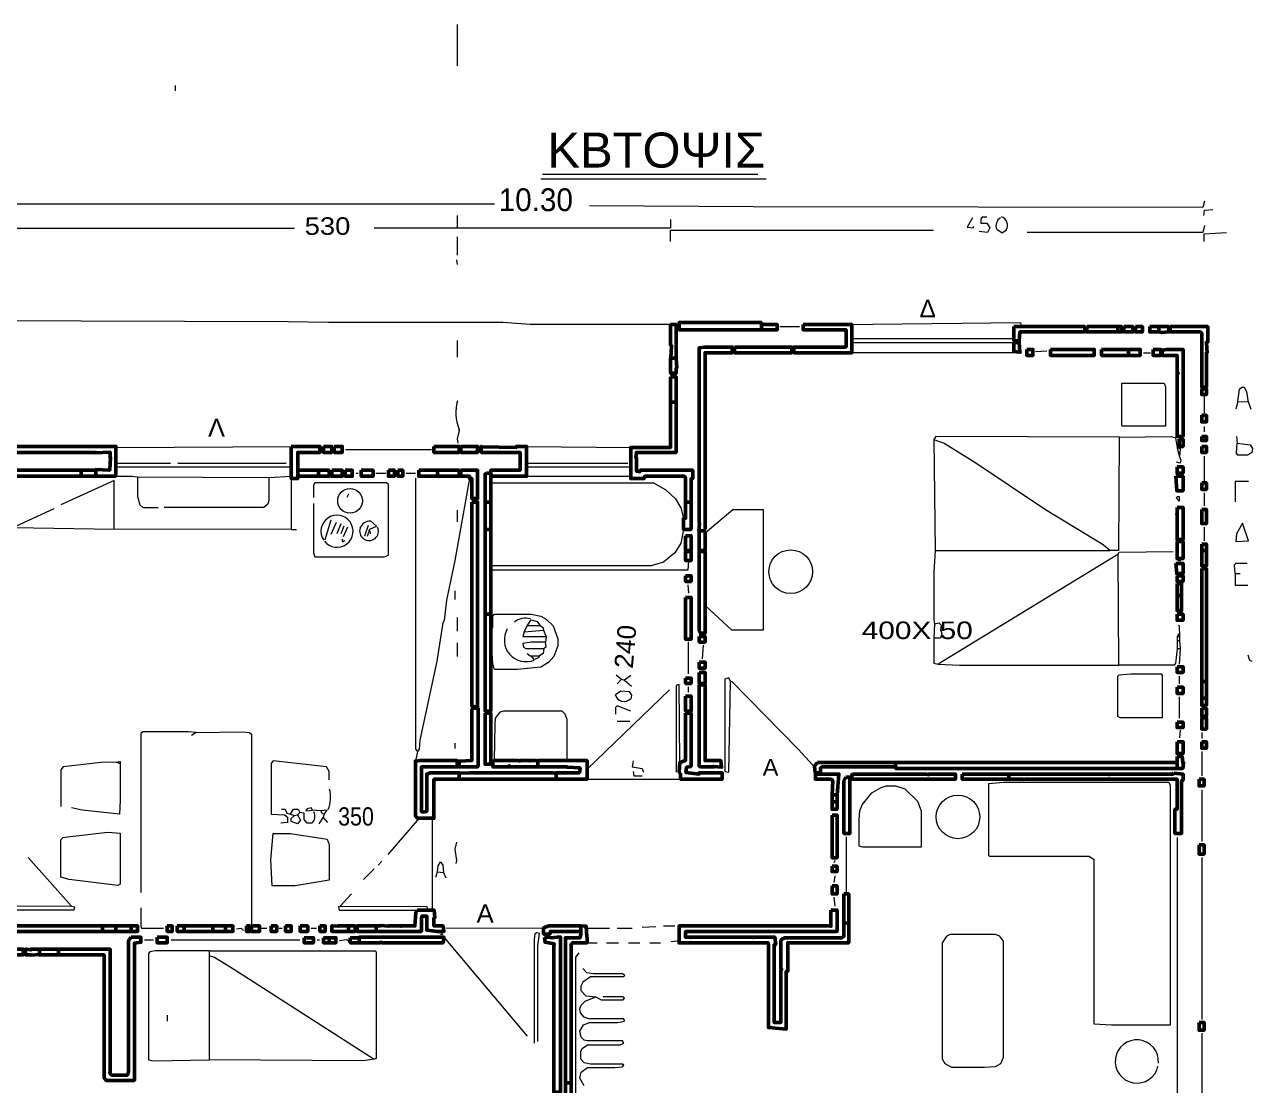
# Model space of a CAD drawing. Header units: metres. Extents: x 0.1 to 33.2, y 0 to 25.4.
# Drawn here: x 5.45 to 15.69, y 5.63 to 14.47 of the extents above; entities that cross this region are included whole.
import ezdxf

# ---------------------------------------------------------------- set-up
doc = ezdxf.new("R2010")
doc.units = ezdxf.units.M
for name, color, linetype, lineweight in [('P2D_GRAMMES', 7, 'Continuous', 18), ('P2D_MIKRA', 8, 'Continuous', 13), ('P2D_TOIXOI', 7, 'Continuous', 50), ('P2D_TOXA', 7, 'Continuous', 18)]:
    doc.layers.add(name, color=color, linetype=linetype, lineweight=lineweight)
doc.layers.add('P2D_KEIMENA', color=7, linetype='Continuous')
doc.styles.add('ARIAL', font='arial.ttf')

msp = doc.modelspace()

# ---------------------------------------------------------------- linework, layer by layer
at = {"layer": 'P2D_GRAMMES'}
for p, q in [((9.058253, 14.474825), (9.058253, 14.131925)), ((9.769475, 13.22705), (11.566525, 13.22705)), ((9.756775, 13.187683), (11.636375, 13.187683)), ((5.032375, 12.77724), (7.699375, 12.77724)), ((11.750675, 11.956153), (11.915775, 11.956153)), ((9.058253, 11.839575), (9.058253, 11.699875)), ((12.352168, 11.85545), (13.7033, 11.85545)), ((12.352168, 11.8237), (13.7033, 11.8237)), ((13.769975, 11.73723), (12.352168, 11.73723)), ((13.979525, 11.750675), (13.884275, 11.744325)), ((15.2904, 11.388436), (15.2904, 11.236325)), ((15.573375, 11.331575), (15.554325, 11.268075)), ((15.573375, 11.331575), (15.659117, 11.329148)), ((13.036586, 11.014075), (13.046075, 10.087278)), ((15.560675, 11.039475), (15.567025, 10.982325)), ((6.210019, 10.947156), (7.672983, 10.955653)), ((8.124825, 10.931525), (8.842375, 10.931525)), ((9.636977, 10.955653), (10.506075, 10.9474)), ((15.065375, 10.944225), (15.084425, 10.868025)), ((15.2904, 10.874375), (15.2904, 10.651819)), ((6.210019, 10.816555), (6.664325, 10.816555)), ((6.210019, 10.785544), (7.672983, 10.785544)), ((6.727825, 10.816555), (7.629525, 10.816555)), ((9.636977, 10.816555), (10.480675, 10.816555)), ((9.636977, 10.785544), (10.506075, 10.785544)), ((6.391432, 10.702925), (7.486174, 10.696575)), ((7.486174, 10.696575), (7.672983, 10.70715)), ((8.378825, 10.733567), (8.461375, 10.733567)), ((8.632825, 10.733567), (8.709025, 10.733567)), ((9.636977, 10.70715), (10.506075, 10.70715)), ((15.2904, 10.569575), (15.2904, 10.461625)), ((5.692775, 10.436225), (5.337175, 10.271125)), ((5.354787, 10.279302), (6.194425, 10.264775)), ((7.672983, 10.262528), (7.718425, 10.262528)), ((8.004175, 10.340975), (7.953375, 10.175875)), ((15.2904, 10.283825), (15.2904, 10.169525)), ((13.046075, 10.087278), (14.506575, 10.087278)), ((14.570075, 10.055225), (13.071475, 9.140825)), ((14.570075, 10.055225), (14.576425, 9.132105)), ((15.547975, 9.894782), (15.592425, 9.894782)), ((10.982325, 9.801225), (10.988675, 9.731375)), ((9.058253, 9.528175), (9.058253, 9.413875)), ((13.039725, 9.477375), (13.036586, 9.356725)), ((15.082498, 9.458325), (15.083192, 9.426962)), ((9.801225, 9.371284), (9.794875, 9.32412)), ((10.985953, 9.324975), (10.985953, 9.058275)), ((15.083895, 9.395235), (15.065375, 9.371284)), ((15.065375, 9.371284), (15.065375, 9.337675)), ((15.065375, 9.337675), (15.065693, 9.267825)), ((9.058253, 9.318625), (9.058253, 9.204325)), ((11.109325, 9.299575), (11.102975, 9.185275)), ((15.090775, 9.267825), (15.082498, 9.140825)), ((10.506075, 9.045575), (10.455275, 9.007475)), ((10.829925, 8.924925), (10.14157, 8.264525)), ((10.429875, 9.013825), (10.391775, 8.975725)), ((10.455275, 9.007475), (10.512425, 8.956675)), ((15.082498, 8.867775), (15.082498, 8.689975)), ((10.391775, 8.664575), (10.499725, 8.664575)), ((6.880225, 8.569325), (6.842125, 8.543925)), ((8.728075, 8.410575), (8.70888, 8.3312)), ((15.270721, 8.410575), (15.270721, 8.207375)), ((10.14157, 8.179774), (10.922, 8.179774)), ((15.270721, 8.093075), (15.270721, 7.661275)), ((7.667625, 7.889875), (7.699375, 7.877175)), ((7.743825, 7.902575), (7.724775, 7.883525)), ((7.923477, 7.915275), (7.851775, 7.921625)), ((7.947025, 7.889875), (7.940675, 7.864475)), ((7.699375, 7.877175), (7.725732, 7.88185)), ((8.740775, 7.85495), (8.480425, 7.553325)), ((8.848725, 7.85495), (8.848725, 7.088505)), ((12.303645, 7.699375), (12.303645, 7.223125)), ((15.065693, 7.693025), (15.065693, 5.045075)), ((5.476875, 7.527925), (5.838825, 7.121525)), ((15.270721, 7.527925), (15.270721, 6.175375)), ((8.893175, 7.407275), (8.943975, 7.400925)), ((8.943975, 7.400925), (8.963025, 7.356475)), ((8.175625, 7.223125), (8.080375, 7.121525)), ((12.201525, 7.197725), (12.207875, 7.121525)), ((5.838825, 7.121525), (5.102225, 7.11835)), ((8.969375, 6.938919), (9.779529, 6.94055)), ((10.135678, 6.937882), (10.328275, 6.938919)), ((10.391775, 6.938919), (10.518775, 6.938919)), ((10.715625, 6.950075), (10.601325, 6.943725)), ((10.779125, 6.957312), (10.874375, 6.957312)), ((6.448425, 6.840643), (6.524625, 6.840643)), ((6.670675, 6.840643), (7.743825, 6.840643)), ((8.94715, 6.862689), (9.642475, 6.035675)), ((10.302875, 6.815805), (10.404475, 6.815805)), ((10.664825, 6.815805), (10.753725, 6.815805)), ((6.988175, 6.747815), (6.989227, 6.708775)), ((6.989227, 6.708775), (6.989227, 5.838825)), ((15.270721, 6.061075), (15.270721, 4.835525))]:
    msp.add_line(p, q, dxfattribs=at)
for points in [[(5.019675, 13.109575), (5.026025, 12.9794), (9.369425, 12.9794)], [(15.293975, 13.001625), (15.281275, 12.94765), (11.528425, 12.955588), (10.163175, 12.963525)], [(15.287625, 12.880975), (15.293975, 12.925425), (15.363825, 12.931775)], [(10.838651, 12.849225), (10.838651, 12.77724), (8.366125, 12.77724)], [(13.477875, 12.868275), (13.439775, 12.868275), (13.427075, 12.855575), (13.427075, 12.817475), (13.477875, 12.817475), (13.503275, 12.779375), (13.484225, 12.741275), (13.414375, 12.747625)], [(10.838651, 12.665075), (10.838651, 12.760325), (13.033375, 12.760325)], [(13.642975, 12.760325), (13.604875, 12.734925), (13.560425, 12.766675)], [(15.293975, 12.798425), (15.281275, 12.73996), (13.814425, 12.73996)], [(15.2904, 12.665075), (15.2904, 12.728575), (15.478125, 12.73996)], [(10.838651, 11.973006), (9.667875, 11.973006), (9.439275, 11.988632), (7.985125, 11.988632), (7.648575, 11.996653), (5.051425, 12.004675), (5.03493, 11.998325), (5.03493, 10.955653)], [(12.277725, 11.973006), (13.757275, 11.988632), (13.763625, 11.956153)], [(15.573375, 11.331575), (15.586075, 11.433175), (15.605125, 11.450931), (15.624175, 11.450931), (15.643225, 11.414125), (15.655925, 11.337925), (15.681325, 11.268075)], [(9.074656, 11.090275), (9.058275, 11.020425), (9.064625, 10.982325)], [(9.074656, 11.090275), (9.074656, 11.102975), (9.074656, 11.090275)], [(14.581341, 11.033125), (13.052425, 11.039845), (13.036586, 11.014075)], [(13.036586, 11.014075), (13.122275, 10.982325), (13.376275, 10.823575), (13.966825, 10.429875), (14.449425, 10.137775), (14.506575, 10.087278)], [(14.581341, 11.033125), (14.576425, 10.087278), (14.506575, 10.087278)], [(14.581341, 11.033125), (15.014575, 11.039845), (15.052675, 11.026775), (15.065375, 10.944225)], [(15.065375, 10.944225), (15.090775, 10.937875), (15.084425, 10.868025), (15.097125, 10.842625), (15.090775, 10.816555), (15.059025, 10.823575)], [(6.194425, 10.264775), (6.194425, 10.671175), (5.749925, 10.467975)], [(7.672983, 10.6883), (7.672983, 10.262528), (6.194425, 10.264775)], [(6.20395, 10.70715), (6.346825, 10.70715), (6.391432, 10.702925)], [(6.391432, 10.702925), (6.391432, 10.537825), (6.410325, 10.467975), (6.435725, 10.447561), (6.562725, 10.447561)], [(7.486174, 10.696575), (7.486174, 10.506075), (7.477125, 10.474325), (7.445375, 10.447561), (6.613525, 10.447561)], [(8.70888, 10.690225), (8.70888, 8.429625), (8.728075, 8.410575)], [(9.162034, 10.6883), (9.039225, 10.004425), (8.969375, 9.674225), (8.950325, 9.502775), (8.937625, 9.483725), (8.886825, 9.166225), (8.747125, 8.505825), (8.740775, 8.429625), (8.728075, 8.410575)], [(15.662275, 10.664825), (15.550017, 10.664825), (15.550017, 10.493375)], [(7.858193, 10.480675), (7.858193, 10.067925), (7.870825, 10.033943), (8.448675, 10.033943), (8.483847, 10.048875), (8.483847, 10.639425), (8.467725, 10.651819), (7.870825, 10.651819), (7.858193, 10.633075), (7.858193, 10.531475)], [(9.337371, 10.651819), (10.696575, 10.651819), (10.798175, 10.594975), (10.880725, 10.518775), (10.925175, 10.442575), (10.9474, 10.35685)], [(11.126714, 10.2362), (11.356975, 10.430358), (11.611898, 10.430358), (11.611898, 9.4234), (11.350625, 9.4234), (11.126714, 9.629775)], [(8.308975, 10.207625), (8.328025, 10.264775), (8.385175, 10.290175), (8.334375, 10.334625)], [(10.9474, 10.262528), (10.925175, 10.150475), (10.874375, 10.067925), (10.779125, 9.991725), (10.677525, 9.958848), (9.337371, 9.958848)], [(13.046075, 10.087278), (13.036586, 9.909175), (13.036586, 9.509125), (13.039725, 9.477375)], [(14.570075, 10.055225), (14.582775, 10.074275), (15.033625, 10.080096)], [(10.988675, 10.00383), (10.982325, 9.92505), (9.337371, 9.92505)], [(15.649575, 9.980216), (15.554325, 9.980216), (15.541625, 9.966325), (15.547975, 9.894782)], [(15.550017, 9.894782), (15.550017, 9.799782), (15.655925, 9.799782)], [(9.337371, 9.439275), (9.356383, 9.445625), (9.356383, 9.540875), (9.369425, 9.556625), (9.674225, 9.556625), (9.756775, 9.540875), (9.801225, 9.515475), (9.858375, 9.458325), (9.897745, 9.350375), (9.897745, 9.293225), (9.864725, 9.204325), (9.820275, 9.153525), (9.756775, 9.115425), (9.559925, 9.095798), (9.369425, 9.095798), (9.356383, 9.140825), (9.337371, 9.413875)], [(9.617075, 9.407525), (9.642475, 9.458325), (9.674225, 9.509125), (9.725025, 9.496425), (9.750425, 9.458325)], [(9.782175, 9.420225), (9.779529, 9.439275), (9.750425, 9.458325), (9.642475, 9.458325)], [(13.039725, 9.477375), (13.077825, 9.483725), (13.096875, 9.464675), (13.090525, 9.426575), (13.103225, 9.394825), (13.090525, 9.356725), (13.036586, 9.356725)], [(15.078075, 9.466136), (15.082498, 9.458325), (15.084425, 9.371284)], [(13.036586, 9.356725), (13.036586, 9.147175), (13.071475, 9.140825)], [(15.065375, 9.371284), (15.084425, 9.371284), (15.084425, 9.337675)], [(15.065375, 9.337675), (15.084425, 9.337675), (15.090775, 9.267825), (15.065693, 9.267825)], [(9.642475, 9.229725), (9.667875, 9.210675), (9.744075, 9.210675)], [(9.782175, 9.271), (9.775825, 9.229725), (9.744075, 9.210675)], [(15.065693, 9.267825), (15.052675, 9.147175), (15.039975, 9.132105), (14.576425, 9.132105)], [(9.744075, 9.210675), (9.737725, 9.191625), (9.699625, 9.178925), (9.674225, 9.210675)], [(13.071475, 9.140825), (13.249275, 9.132105), (14.576425, 9.132105)], [(10.385425, 9.051925), (10.429875, 9.013825), (10.455275, 9.007475)], [(10.379075, 8.886825), (10.423525, 8.918575), (10.493375, 8.912225), (10.512425, 8.880475), (10.506075, 8.848725)], [(10.91565, 8.3185), (10.909256, 8.969375), (10.883985, 8.963025), (10.883985, 8.239125), (10.883985, 8.239125)], [(11.337925, 8.994775), (11.350625, 8.994775), (11.903075, 8.429625), (11.998325, 8.328025), (12.041179, 8.278419)], [(9.97585, 8.335813), (9.97585, 8.677275), (9.959975, 8.721725), (9.934575, 8.748835), (9.445625, 8.748835), (9.413875, 8.740775), (9.375775, 8.689975), (9.3726, 8.639175), (9.36625, 8.335813)], [(10.506075, 8.747125), (10.391775, 8.791575), (10.379246, 8.778875), (10.379246, 8.721725), (10.379246, 8.721725)], [(6.880225, 8.569325), (6.816725, 8.575649), (6.435725, 8.575649), (6.419029, 8.562975), (6.419029, 7.235825)], [(6.880225, 8.569325), (7.267575, 8.575649), (7.324725, 8.569325), (7.340815, 8.556625), (7.340815, 6.957312)], [(6.213475, 8.321675), (6.086475, 8.319391), (5.768975, 8.283575), (5.749925, 8.258175), (5.749925, 7.953375), (5.749925, 7.953375)], [(6.244353, 8.308975), (6.244353, 8.004175), (6.238875, 7.889875), (5.927725, 7.921625), (5.838825, 7.940675), (5.838825, 7.940675)], [(7.989499, 8.175625), (7.989499, 8.245475), (7.966075, 8.283575), (7.521575, 8.334375), (7.505192, 8.315325), (7.505192, 7.889875), (7.616825, 7.883525), (7.643278, 7.864475), (7.643278, 7.820025), (7.585075, 7.813675)], [(7.591425, 7.929151), (7.623175, 7.929151), (7.635875, 7.896225), (7.667625, 7.889875), (7.693025, 7.929151), (7.731125, 7.929151), (7.743825, 7.902575)], [(7.845425, 7.813675), (7.807325, 7.813675), (7.780338, 7.845425), (7.780338, 7.896225), (7.743825, 7.902575)], [(7.947025, 7.889875), (7.972425, 7.921625), (7.923477, 7.915275)], [(7.923477, 7.915275), (7.923477, 7.902575), (7.947025, 7.889875)], [(7.724775, 7.883525), (7.750175, 7.839075), (7.724775, 7.807325), (7.672983, 7.826375), (7.672983, 7.851775), (7.699375, 7.877175)], [(7.978775, 7.820025), (7.940675, 7.864475), (7.902575, 7.807325)], [(9.051925, 7.654925), (9.039225, 7.597775), (9.051925, 7.502525), (9.045575, 7.477125)], [(8.880475, 7.362825), (8.893175, 7.407275), (8.899525, 7.458075), (8.918575, 7.489825), (8.937625, 7.464425), (8.943975, 7.400925)], [(5.838825, 7.121525), (5.864225, 7.115175), (5.857875, 7.088505), (5.301989, 7.088505)], [(6.419029, 7.108825), (6.419029, 6.956425), (6.423025, 6.938919), (6.607175, 6.938919)], [(8.080375, 7.121525), (8.067675, 7.115175), (8.074025, 7.088505), (8.7249, 7.088505)], [(8.080375, 7.121525), (8.804275, 7.11835), (8.810625, 7.088505)], [(9.731398, 5.991225), (9.731398, 6.791325), (9.744075, 6.892925), (9.718675, 6.899275), (9.705975, 6.886575), (9.700372, 6.842125), (9.700372, 5.978525)], [(6.988175, 6.747815), (6.537325, 6.747815), (6.492875, 6.740525), (6.48335, 6.727825), (6.48335, 5.838825), (6.524625, 5.831641), (6.989227, 5.838825)], [(6.988175, 6.747815), (8.372475, 6.747815), (8.381134, 6.740525), (8.381134, 5.851525), (8.366125, 5.845175)], [(6.989227, 6.708775), (7.032625, 6.696075), (7.216775, 6.581775), (8.366125, 5.845175)], [(10.074275, 6.733507), (10.046586, 6.696075), (10.046586, 5.102225)], [(10.106025, 6.600825), (10.137775, 6.569075), (10.194925, 6.559192), (10.436225, 6.559192), (10.455275, 6.550025), (10.448925, 6.531378), (10.169525, 6.531378), (10.106025, 6.486525), (10.090334, 6.454775), (10.090334, 6.416675), (10.131425, 6.372225), (10.213975, 6.365875), (10.258425, 6.340475), (10.442575, 6.340475), (10.455275, 6.353175), (10.442575, 6.365875), (10.277475, 6.365875)], [(10.118725, 5.622925), (10.080625, 5.686425), (10.093325, 5.737225), (10.144125, 5.777053), (10.372725, 5.777053), (10.436225, 5.781675), (10.448925, 5.794375), (10.436225, 5.8039), (10.169525, 5.8039), (10.118725, 5.813425), (10.090334, 5.845175), (10.090334, 5.908675), (10.099675, 5.934075), (10.144125, 5.965825), (10.417175, 5.965825), (10.448925, 5.978525), (10.436225, 5.997575), (10.144125, 5.997575), (10.118725, 6.003925), (10.093325, 6.029325), (10.080625, 6.080125), (10.112375, 6.130925), (10.163175, 6.151151), (10.398125, 6.151151), (10.455275, 6.162675), (10.448925, 6.181725), (10.156825, 6.181725), (10.118725, 6.194425), (10.086975, 6.232525), (10.080625, 6.264275), (10.093325, 6.296025), (10.125075, 6.327775), (10.213975, 6.365875)], [(8.366125, 5.845175), (8.277225, 5.831641), (6.989227, 5.838825)]]:
    msp.add_lwpolyline(points, dxfattribs=at)
for points in [[(14.603799, 11.483975), (14.957425, 11.483975), (14.968175, 11.452225), (14.968175, 11.1252), (14.608175, 11.1252), (14.603799, 11.134725)], [(15.567025, 10.982325), (15.674975, 10.969625), (15.694025, 10.937875), (15.687675, 10.906125), (15.655925, 10.8839), (15.573375, 10.8839), (15.560675, 10.899775)], [(15.082498, 10.499725), (15.059025, 10.525125), (15.065375, 10.537825), (15.082498, 10.537825)], [(15.611475, 10.315575), (15.560675, 10.226675), (15.554325, 10.163175), (15.662275, 10.169525)], [(9.801225, 9.371284), (9.782175, 9.420225), (9.617075, 9.407525), (9.604375, 9.371284)], [(9.794875, 9.32412), (9.674225, 9.32412), (9.604375, 9.312275), (9.610725, 9.280525), (9.629775, 9.271), (9.782175, 9.271), (9.801225, 9.286875)], [(11.337925, 8.994775), (11.325225, 9.026525), (11.2903, 9.013825), (11.2903, 8.245475), (11.3258, 8.239125)], [(14.678025, 9.058275), (14.932025, 9.058275), (14.94155, 9.045575), (14.94155, 8.693049), (14.589125, 8.693049), (14.571134, 8.702675), (14.571134, 9.039225), (14.582775, 9.051925)], [(6.244353, 8.308975), (6.213475, 8.321675), (6.244353, 8.328025)], [(12.639675, 8.123872), (12.715875, 8.123872), (12.792075, 8.099425), (12.900025, 7.997825), (12.930904, 7.915275), (12.930904, 7.61365), (12.442825, 7.61365), (12.410987, 7.623175), (12.410987, 7.845425), (12.417425, 7.915275), (12.436475, 7.966075), (12.519025, 8.067675), (12.595225, 8.112125)], [(13.617575, 8.154292), (14.500225, 8.154292), (14.995525, 8.154292), (15.008137, 8.131175), (15.008137, 6.12775), (14.519275, 6.12775), (14.374206, 6.137275), (14.374206, 7.508875), (14.328775, 7.534275), (13.503275, 7.534275), (13.49419, 7.546975), (13.49419, 8.143875)], [(7.851775, 7.921625), (7.839075, 7.940675), (7.807325, 7.934325), (7.794625, 7.915275)], [(6.143625, 7.737475), (6.244353, 7.731125), (6.244353, 7.305675), (6.226175, 7.292975), (5.819775, 7.343775), (5.749925, 7.362825), (5.749925, 7.673975), (5.768975, 7.693025), (5.807075, 7.699375)], [(7.521575, 7.72795), (7.667625, 7.72795), (7.972425, 7.680325), (7.989499, 7.635875), (7.989499, 7.337425), (7.705725, 7.290984), (7.515225, 7.290984), (7.502525, 7.508875)], [(13.249275, 6.889075), (13.547725, 6.889075), (13.579475, 6.873875), (13.61428, 6.829425), (13.61428, 6.143625), (13.61428, 5.857875), (13.592175, 5.807075), (13.547725, 5.781675), (13.458825, 5.777053), (13.185775, 5.777053), (13.128625, 5.807075), (13.1064, 5.845175), (13.1064, 6.816725), (13.147675, 6.873875), (13.173075, 6.886575)]]:
    msp.add_lwpolyline(points, close=True, dxfattribs=at)
at = {"layer": 'P2D_MIKRA'}
for p, q in [((6.704806, 13.966825), (6.704806, 13.922375)), ((9.058253, 12.880975), (9.058253, 12.785725)), ((9.058253, 12.703175), (9.058253, 12.550775)), ((9.051925, 12.512675), (9.058275, 12.474575)), ((14.785975, 11.73723), (14.843125, 11.73723)), ((10.874375, 11.560175), (10.848975, 11.553825)), ((15.2904, 11.122025), (15.2904, 11.077575)), ((15.084425, 11.033125), (15.109825, 11.026775)), ((7.923477, 10.937875), (7.923477, 10.918825)), ((8.010769, 10.944225), (8.010769, 10.918825)), ((9.242425, 10.944225), (9.242425, 10.918825)), ((8.213725, 10.733567), (8.232775, 10.733567)), ((8.543925, 10.747375), (8.543925, 10.721975)), ((15.103475, 10.721975), (15.065375, 10.715625)), ((8.150225, 10.556875), (8.137525, 10.531475)), ((9.191625, 10.521061), (9.210675, 10.521061)), ((9.058253, 10.423525), (9.058253, 10.328275)), ((8.048625, 10.321925), (8.004175, 10.220325)), ((8.086725, 10.309225), (8.054975, 10.226675)), ((8.112125, 10.290175), (8.086725, 10.226675)), ((8.143875, 10.283825), (8.105775, 10.201275)), ((8.315325, 10.296525), (8.283575, 10.207625)), ((8.330532, 10.245725), (8.330532, 10.226675)), ((15.071725, 10.00383), (15.097125, 10.00383)), ((9.038914, 9.750425), (9.038914, 9.680575)), ((15.065375, 9.812524), (15.103475, 9.812524)), ((15.065375, 9.556625), (15.097125, 9.556625)), ((11.090275, 9.382125), (11.115675, 9.382125)), ((11.096625, 9.095798), (11.115675, 9.095798)), ((15.082498, 9.039225), (15.082498, 8.975725)), ((10.985953, 8.950325), (10.985953, 8.905875)), ((15.274925, 8.785225), (15.293975, 8.785225)), ((15.090775, 8.588375), (15.084425, 8.524875)), ((15.270721, 8.569325), (15.270721, 8.518525)), ((9.038914, 8.480425), (9.038914, 8.435975)), ((9.058253, 8.328025), (9.058253, 8.302625)), ((15.078075, 8.385175), (15.103475, 8.378825)), ((8.429625, 7.496175), (8.397875, 7.464425)), ((12.207875, 7.502525), (12.201525, 7.483475)), ((8.366125, 7.432675), (8.277225, 7.343775)), ((12.207875, 7.375525), (12.201525, 7.318375)), ((7.426325, 6.938919), (7.470775, 6.938919)), ((7.572375, 6.938919), (7.597775, 6.938919)), ((7.839075, 6.938919), (7.883525, 6.938919)), ((8.918575, 6.889075), (8.937625, 6.889075)), ((7.889875, 6.840643), (7.908925, 6.840643)), ((10.150475, 6.815805), (10.226675, 6.815805)), ((10.487025, 6.815805), (10.582275, 6.815805)), ((10.893425, 6.829425), (10.842625, 6.823075)), ((6.638758, 6.213475), (6.638758, 6.162675))]:
    msp.add_line(p, q, dxfattribs=at)
for points in [[(13.357225, 12.861925), (13.312775, 12.785725), (13.363575, 12.779375), (13.369925, 12.792075)], [(8.098896, 10.182225), (8.098896, 10.162339), (8.112125, 10.162339), (8.118475, 10.175875)], [(15.655925, 9.217025), (15.668625, 9.172575), (15.687675, 9.166225)], [(10.525125, 8.334375), (10.518775, 8.283575), (10.601325, 8.270875), (10.614025, 8.239125)], [(10.525125, 8.245475), (10.531475, 8.207375), (10.601325, 8.207375)], [(7.216775, 6.931025), (7.254875, 6.937375), (7.273925, 6.918325)], [(8.074025, 6.835775), (8.137525, 6.842125), (8.156575, 6.823075)]]:
    msp.add_lwpolyline(points, dxfattribs=at)
at = {"layer": 'P2D_TOIXOI'}
for points in [[(10.9093, 11.988632), (10.909256, 11.988632), (10.909256, 11.928763), (11.597302, 11.928763), (11.597302, 11.988632)], [(10.838651, 11.973006), (10.838651, 11.7983), (10.8458, 11.7983), (10.83945, 11.693098), (10.883985, 11.693098), (10.883985, 11.973006)], [(11.597302, 11.973006), (11.597302, 11.928763), (11.728221, 11.928763), (11.728221, 11.973006)], [(11.943617, 11.973006), (11.943617, 11.928763), (12.303645, 11.928763), (12.303645, 11.7856), (12.2936, 11.784962), (11.86815, 11.784962), (11.86815, 11.73723), (12.352168, 11.73723), (12.352168, 11.973006)], [(13.7033, 11.956153), (13.7033, 11.91099), (13.7033, 11.91099), (13.7033, 11.837555), (13.74775, 11.837555), (13.7541, 11.91099), (14.294364, 11.91099), (14.294364, 11.956153)], [(14.3129, 11.956153), (14.3129, 11.91099), (14.571134, 11.91099), (14.571134, 11.956153)], [(14.571134, 11.956153), (14.571134, 11.91099), (14.603799, 11.91099), (14.603799, 11.956153)], [(14.620875, 11.956153), (14.620875, 11.91099), (14.696077, 11.91099), (14.696077, 11.956153)], [(14.7193, 11.956153), (14.7193, 11.91099), (14.77645, 11.91099), (14.77645, 11.956153)], [(14.837641, 11.956153), (14.837641, 11.91099), (14.912975, 11.91099), (14.912975, 11.956153)], [(14.912975, 11.956153), (14.912975, 11.9126), (14.9352, 11.90625), (14.995102, 11.9126), (14.995102, 11.956153)], [(15.008137, 11.956153), (15.008137, 11.91099), (15.25905, 11.91099), (15.270721, 11.8999), (15.270721, 11.450931), (15.30985, 11.450931), (15.30985, 11.73723), (15.3162, 11.73723), (15.30985, 11.8237), (15.321147, 11.8237), (15.321147, 11.956153)], [(11.1252, 11.784962), (11.077919, 11.77925), (11.077919, 10.313194), (11.08075, 10.313194), (11.0744, 10.250904), (11.11885, 10.250904), (11.126714, 10.26795), (11.126714, 11.73723), (11.197828, 11.73723), (11.197828, 11.73723), (11.3538, 11.73723), (11.3538, 11.784962)], [(11.37285, 11.784962), (11.37285, 11.73723), (11.8491, 11.73723), (11.8491, 11.784962)], [(13.7033, 11.8237), (13.7033, 11.7475), (13.7541, 11.74115), (13.74775, 11.8237)], [(10.838651, 11.693098), (10.838651, 11.567023), (10.883985, 11.567023), (10.883985, 11.6078), (10.89025, 11.6078), (10.8839, 11.693098)], [(13.81125, 11.765052), (13.81125, 11.715445), (13.86205, 11.715445), (13.86205, 11.765052)], [(14.0081, 11.765052), (14.0081, 11.715445), (14.374206, 11.715445), (14.374206, 11.765052)], [(14.434503, 11.765052), (14.434503, 11.715445), (14.660847, 11.715445), (14.660847, 11.765052)], [(14.660847, 11.765052), (14.660847, 11.715445), (14.7574, 11.715445), (14.7574, 11.765052)], [(14.86535, 11.765052), (14.86535, 11.715445), (14.92885, 11.715445), (14.92885, 11.765052)], [(14.97965, 11.765052), (14.94155, 11.7602), (14.94155, 11.715445), (15.065693, 11.715445), (15.065693, 11.567023), (15.0749, 11.567023), (15.065693, 11.557), (15.065693, 11.388436), (15.065693, 11.388436), (15.065693, 11.039845), (15.114593, 11.039845), (15.114593, 11.765052)], [(10.838651, 11.53795), (10.838651, 11.325679), (10.883985, 11.325679), (10.883985, 11.53795)], [(15.270721, 11.435976), (15.270721, 11.388436), (15.30985, 11.388436), (15.30985, 11.435976)], [(10.838651, 11.325679), (10.838651, 10.947156), (10.50925, 10.947156), (10.506075, 10.9474), (10.506075, 10.6883), (10.6172, 10.6883), (10.62355, 10.70715), (10.95375, 10.70715), (10.964372, 10.6934), (10.964372, 10.491355), (11.009818, 10.491355), (11.009818, 10.6883), (11.0236, 10.6883), (11.0236, 10.757061), (10.583602, 10.757061), (10.583602, 10.7442), (10.5537, 10.75055), (10.5537, 10.861123), (10.54735, 10.861123), (10.5537, 10.9058), (10.883985, 10.9058), (10.883985, 11.325679)], [(15.270721, 11.215787), (15.270721, 11.15992), (15.30985, 11.15992), (15.30985, 11.215787)], [(15.082498, 11.016297), (15.082498, 10.955653), (15.114593, 10.955653), (15.114593, 11.016297)], [(15.270721, 11.039845), (15.270721, 11.00455), (15.30985, 11.00455), (15.30985, 11.039845)], [(5.09905, 10.955653), (5.09905, 10.9058), (6.042297, 10.9058), (6.042297, 10.90295), (6.161345, 10.9093), (6.161345, 10.861123), (6.16585, 10.861123), (6.1595, 10.76325), (6.15315, 10.7569), (6.042297, 10.76325), (6.042297, 10.70715), (6.20395, 10.70715), (6.210019, 10.7315), (6.210019, 10.80135), (6.210019, 10.80135), (6.210019, 10.955653), (6.161345, 10.955653), (6.161345, 10.955653), (5.1435, 10.955653), (5.1435, 10.955653)], [(7.672983, 10.955653), (7.672983, 10.6883), (7.727354, 10.6883), (7.727354, 10.757061), (7.727354, 10.757061), (7.727354, 10.9058), (7.9121, 10.9058), (7.9121, 10.955653)], [(7.941469, 10.955653), (7.941469, 10.9058), (8.010769, 10.9058), (8.010769, 10.955653)], [(8.03275, 10.955653), (8.03275, 10.9058), (8.098896, 10.9058), (8.098896, 10.955653)], [(8.863925, 10.955653), (8.863925, 10.9058), (9.074656, 10.9058), (9.074656, 10.955653)], [(9.089006, 10.955653), (9.089006, 10.9058), (9.227901, 10.9058), (9.227901, 10.955653)], [(9.26465, 10.951405), (9.2583, 10.955653), (9.2583, 10.9058), (9.58215, 10.9058), (9.582846, 10.8966), (9.582846, 10.757061), (9.337371, 10.757061), (9.337371, 10.70715), (9.636977, 10.70715), (9.636977, 10.757061), (9.636977, 10.757061), (9.636977, 10.955653), (9.5504, 10.955653), (9.5504, 10.947156)], [(15.270721, 10.955653), (15.270721, 10.9058), (15.30985, 10.9058), (15.30985, 10.955653)], [(15.065693, 10.785544), (15.065693, 10.733567), (15.114593, 10.733567), (15.114593, 10.785544)], [(5.2832, 10.757061), (5.253725, 10.7442), (5.253725, 10.125075), (5.301989, 10.125075), (5.301989, 10.71245), (5.3086, 10.70715), (5.919289, 10.70715), (5.919289, 10.757061)], [(5.919289, 10.757061), (5.919289, 10.70715), (6.042297, 10.70715), (6.042297, 10.757061)], [(7.727354, 10.757061), (7.727354, 10.70715), (7.900194, 10.70715), (7.900194, 10.757061)], [(7.900194, 10.757061), (7.900194, 10.70715), (7.989499, 10.70715), (7.989499, 10.757061)], [(8.010769, 10.757061), (8.010769, 10.70715), (8.098896, 10.70715), (8.098896, 10.757061)], [(8.123518, 10.757061), (8.123518, 10.70715), (8.182882, 10.70715), (8.182882, 10.757061)], [(8.257963, 10.757061), (8.257963, 10.70715), (8.355853, 10.70715), (8.355853, 10.757061)], [(8.483847, 10.757061), (8.483847, 10.70715), (8.5344, 10.70715), (8.5344, 10.757061)], [(8.563665, 10.757061), (8.563665, 10.70715), (8.60425, 10.70715), (8.60425, 10.757061)], [(8.7376, 10.757061), (8.7376, 10.70715), (8.894366, 10.70715), (8.894366, 10.757061)], [(8.894366, 10.757061), (8.894366, 10.70715), (9.074656, 10.70715), (9.074656, 10.757061)], [(9.089006, 10.757061), (9.089006, 10.70715), (9.162034, 10.70715), (9.162034, 10.6883), (9.180699, 10.6883), (9.180699, 10.521061), (9.227901, 10.521061), (9.227901, 10.757061)], [(9.30275, 10.733567), (9.290202, 10.72515), (9.290202, 10.491355), (9.337371, 10.491355), (9.337371, 10.733567)], [(15.05585, 10.70715), (15.0622, 10.586598), (15.114593, 10.586598), (15.114593, 10.70715)], [(15.270721, 10.651819), (15.270721, 10.598196), (15.30985, 10.598196), (15.30985, 10.651819)], [(9.180699, 10.491355), (9.180699, 10.447561), (9.180699, 10.447561), (9.180699, 10.033943), (9.180699, 10.033943), (9.180699, 9.607599), (9.180699, 9.607599), (9.180699, 8.925454), (9.180699, 8.925454), (9.180699, 8.7884), (9.227901, 8.78205), (9.227901, 10.491355)], [(9.290202, 10.491355), (9.290202, 10.262528), (9.337371, 10.262528), (9.337371, 10.491355)], [(10.964372, 10.491355), (10.964372, 10.35685), (10.9474, 10.35685), (10.9474, 10.262528), (11.00455, 10.262528), (11.009818, 10.26795), (11.009818, 10.491355)], [(15.065693, 10.447561), (15.065693, 10.3886), (15.0622, 10.3886), (15.065693, 10.38225), (15.065693, 10.17905), (15.114593, 10.17905), (15.114593, 10.447561)], [(15.270721, 10.430358), (15.270721, 10.313194), (15.30985, 10.313194), (15.30985, 10.430358)], [(9.290202, 10.262528), (9.290202, 9.556625), (9.337371, 9.556625), (9.337371, 9.86155), (9.337371, 9.86155), (9.337371, 10.262528)], [(11.077919, 10.250904), (11.077919, 10.087278), (11.126714, 10.087278), (11.126714, 10.2362), (11.11885, 10.250904)], [(10.964372, 10.2108), (10.964372, 10.087278), (11.009818, 10.087278), (11.009818, 10.2108)], [(15.065693, 10.162339), (15.065693, 10.0203), (15.114593, 10.0203), (15.114593, 10.162339)], [(10.964372, 10.080096), (10.964372, 10.00383), (11.009818, 10.00383), (11.009818, 10.080096)], [(11.077919, 10.080096), (11.077919, 9.41705), (11.0871, 9.398), (11.126714, 9.398), (11.126714, 10.080096)], [(15.270721, 10.14095), (15.270721, 10.087278), (15.30985, 10.087278), (15.30985, 10.14095)], [(15.270721, 10.087278), (15.270721, 9.958848), (15.30985, 9.958848), (15.30985, 10.087278)], [(15.05585, 9.980216), (15.0622, 9.894782), (15.114593, 9.894782), (15.114593, 9.980216)], [(10.964372, 9.877612), (10.964372, 9.8298), (11.009818, 9.8298), (11.009818, 9.877612)], [(15.065693, 9.877612), (15.065693, 9.8298), (15.114593, 9.8298), (15.114593, 9.877612)], [(15.270721, 9.936956), (15.270721, 8.994775), (15.30985, 8.994775), (15.30985, 9.936956)], [(15.065693, 9.812524), (15.065693, 9.712325), (15.102091, 9.712325), (15.102091, 9.812524)], [(10.964372, 9.69645), (10.964372, 9.3472), (11.009818, 9.3472), (11.009818, 9.69645)], [(15.065693, 9.712325), (15.065693, 9.586259), (15.102091, 9.586259), (15.102091, 9.712325)], [(9.290202, 9.556625), (9.290202, 8.748835), (9.337371, 8.748835), (9.337371, 8.9154), (9.337371, 8.9154), (9.337371, 9.556625)], [(15.065693, 9.556625), (15.065693, 9.50595), (15.114593, 9.50595), (15.114593, 9.556625)], [(11.077919, 9.371284), (11.077919, 9.32412), (11.126714, 9.32412), (11.126714, 9.371284)], [(11.077919, 9.1567), (11.077919, 9.1059), (11.126714, 9.1059), (11.126714, 9.1567)], [(10.964372, 9.02335), (10.964372, 8.9789), (11.009818, 8.9789), (11.009818, 9.02335)], [(11.077919, 9.070975), (11.077919, 8.9789), (11.126714, 8.9789), (11.126714, 9.070975)], [(15.065693, 9.1186), (15.065693, 9.070975), (15.114593, 9.070975), (15.114593, 9.1186)], [(11.077919, 8.9662), (11.077919, 8.28675), (11.09345, 8.282762), (11.197828, 8.282762), (11.197828, 8.28675), (11.2649, 8.2804), (11.25855, 8.335813), (11.126714, 8.335813), (11.126714, 8.9662)], [(15.065693, 8.94715), (15.065693, 8.89635), (15.114593, 8.89635), (15.114593, 8.94715)], [(15.270721, 8.994775), (15.270721, 8.855495), (15.30985, 8.855495), (15.30985, 8.994775)], [(10.964372, 8.874214), (10.964372, 8.748835), (11.009818, 8.748835), (11.009818, 8.874214)], [(15.270721, 8.855495), (15.270721, 8.796073), (15.30985, 8.796073), (15.30985, 8.855495)], [(9.1948, 8.772281), (9.180699, 8.763), (9.180699, 8.35025), (9.1821, 8.33755), (9.074656, 8.3312), (9.074656, 8.282762), (9.22655, 8.282762), (9.2329, 8.29945), (9.2329, 8.772281)], [(9.290202, 8.73125), (9.290202, 8.62965), (9.290202, 8.62965), (9.290202, 8.3058), (9.337371, 8.3058), (9.337371, 8.693049), (9.337371, 8.693049), (9.337371, 8.73125)], [(10.964372, 8.73125), (10.964372, 8.33755), (10.91565, 8.3185), (10.9093, 8.2423), (10.922, 8.22325), (10.922, 8.179774), (11.268184, 8.179774), (11.268184, 8.234051), (11.218636, 8.234051), (11.218636, 8.234051), (11.077919, 8.234051), (11.077919, 8.22325), (10.96645, 8.23595), (10.9728, 8.2804), (11.009818, 8.28675), (11.009818, 8.73125)], [(15.270721, 8.772281), (15.270721, 8.70585), (15.30985, 8.70585), (15.30985, 8.772281)], [(15.065693, 8.65505), (15.065693, 8.6106), (15.114593, 8.6106), (15.114593, 8.65505)], [(15.270721, 8.693049), (15.270721, 8.5979), (15.30985, 8.5979), (15.30985, 8.693049)], [(15.065693, 8.493125), (15.065693, 8.3947), (15.114593, 8.3947), (15.114593, 8.493125)], [(15.270721, 8.493125), (15.270721, 8.43915), (15.30985, 8.43915), (15.30985, 8.493125)], [(8.7503, 8.335813), (8.70888, 8.3312), (8.70888, 7.874), (8.7249, 7.85495), (8.863925, 7.85495), (8.863925, 8.179774), (9.074656, 8.179774), (9.074656, 8.234051), (8.982075, 8.234051), (8.982075, 8.234051), (8.83285, 8.234051), (8.804018, 8.22325), (8.804018, 7.9121), (8.76935, 7.90575), (8.759095, 7.9121), (8.759095, 8.282762), (8.804018, 8.282762), (8.804018, 8.282762), (9.058253, 8.282762), (9.058253, 8.335813)], [(9.36625, 8.335813), (9.356383, 8.3312), (9.356383, 8.282762), (9.49325, 8.282762), (9.49325, 8.2931), (9.4996, 8.282762), (9.582846, 8.282762), (9.582846, 8.282762), (9.731398, 8.282762), (9.731398, 8.3312), (9.7155, 8.335813), (9.6647, 8.335813), (9.6647, 8.3312), (9.65835, 8.335813), (9.582846, 8.335813), (9.582846, 8.3312), (9.56945, 8.335813)], [(9.7409, 8.335813), (9.731398, 8.335813), (9.731398, 8.282762), (9.97585, 8.282762), (9.97585, 8.2804), (10.0838, 8.27405), (10.07745, 8.234051), (9.882581, 8.234051), (9.882581, 8.179774), (10.14157, 8.179774), (10.14157, 8.335813)], [(12.065, 8.319391), (12.0396, 8.2931), (12.04595, 8.234051), (12.0904, 8.234051), (12.0904, 8.27405), (12.1031, 8.282762), (12.715875, 8.282762), (12.715875, 8.319391)], [(12.715875, 8.319391), (12.715875, 8.270807), (15.065693, 8.270807), (15.065693, 8.319391)], [(15.065693, 8.3693), (15.065693, 8.270807), (15.113, 8.270807), (15.11935, 8.319391), (15.113, 8.319391), (15.10665, 8.3693)], [(9.16305, 8.234051), (9.074656, 8.2296), (9.074656, 8.179774), (9.882581, 8.179774), (9.882581, 8.2296), (9.8552, 8.234051), (9.779529, 8.234051), (9.779529, 8.234051)], [(12.0523, 8.222413), (12.047105, 8.222413), (12.047105, 8.179774), (12.1793, 8.179774), (12.192, 8.1661), (12.18565, 8.04926), (12.2301, 8.04926), (12.2428, 8.222413)], [(12.29995, 8.19785), (12.284439, 8.1661), (12.284439, 7.72795), (12.334875, 7.72795), (12.334875, 8.19785)], [(12.3571, 8.222413), (12.352168, 8.2169), (12.352168, 8.179774), (13.216009, 8.179774), (13.216009, 8.222413), (12.995434, 8.222413), (12.995434, 8.2169), (12.97305, 8.222413), (12.909486, 8.222413), (12.909486, 8.222413)], [(13.272691, 8.222413), (13.272691, 8.179774), (13.34135, 8.179774), (13.34135, 8.179774), (13.662277, 8.179774), (13.662277, 8.222413)], [(15.0368, 8.2296), (15.03045, 8.222413), (14.501813, 8.222413), (14.501813, 8.2169), (14.4907, 8.222413), (13.662277, 8.222413), (13.662277, 8.1788), (13.67155, 8.179774), (13.716, 8.179774), (13.716, 8.1788), (13.72235, 8.179774), (13.7795, 8.179774), (13.7795, 8.1788), (13.79855, 8.179774), (13.86205, 8.179774), (13.86205, 8.179774), (15.065693, 8.179774), (15.065693, 7.929151), (15.046651, 7.929151), (15.046651, 7.72795), (15.102091, 7.72795), (15.102091, 8.123872), (15.102091, 8.123872), (15.102091, 8.1661), (15.114593, 8.17245), (15.114593, 8.22325)], [(15.24852, 8.179774), (15.24852, 8.123872), (15.2904, 8.123872), (15.2904, 8.179774)], [(12.186532, 8.04926), (12.186532, 7.991475), (12.228275, 7.991475), (12.228275, 8.04926)], [(12.186532, 7.991475), (12.186532, 7.929151), (12.228275, 7.929151), (12.228275, 7.991475)], [(12.186532, 7.881303), (12.186532, 7.52475), (12.228275, 7.52475), (12.228275, 7.881303)], [(15.24852, 7.6327), (15.24852, 7.5565), (15.2904, 7.5565), (15.2904, 7.6327)], [(12.186532, 7.4549), (12.186532, 7.41045), (12.228275, 7.41045), (12.228275, 7.4549)], [(12.186532, 7.290984), (12.186532, 7.223125), (12.228275, 7.223125), (12.228275, 7.290984)], [(12.284439, 7.223125), (12.284439, 6.978944), (12.32535, 6.978944), (12.32535, 7.223125)], [(5.1054, 7.088505), (5.0419, 7.0866), (5.03493, 7.0612), (5.03493, 6.71481), (5.4356, 6.71481), (5.4356, 6.76395), (5.08333, 6.76395), (5.08333, 6.857529), (5.08333, 6.857529), (5.08333, 7.038278), (5.2451, 7.038278), (5.25145, 6.957312), (5.27685, 6.957312), (5.27685, 6.910789), (6.097307, 6.910789), (6.097307, 6.957312), (5.301989, 6.957312), (5.301989, 7.088505)], [(8.7249, 7.088505), (8.7122, 7.06755), (8.70585, 6.957312), (8.588375, 6.957312), (8.588375, 6.95325), (8.5852, 6.957312), (8.483847, 6.957312), (8.483847, 6.95325), (8.417658, 6.9596), (8.417658, 6.957312), (8.381134, 6.957312), (8.381134, 6.910789), (8.417658, 6.910789), (8.417658, 6.910789), (8.759095, 6.910789), (8.759095, 7.01675), (8.763, 7.038278), (8.804018, 7.038278), (8.804018, 6.9215), (8.894366, 6.9088), (8.894366, 6.910789), (8.94715, 6.910789), (8.9408, 6.957312), (8.863925, 6.957312), (8.863925, 7.0231), (8.87095, 7.0231), (8.8646, 7.088505)], [(12.176125, 7.088505), (12.176125, 6.95325), (12.1539, 6.957312), (12.10945, 6.957312), (12.10945, 6.957312), (10.96645, 6.957312), (10.9601, 6.957312), (10.909256, 6.957312), (10.909256, 6.81355), (10.91565, 6.815805), (10.964372, 6.815805), (10.964372, 6.815805), (11.65225, 6.815805), (11.655642, 6.80085), (11.655642, 6.1087), (11.803711, 6.096), (11.803711, 6.25206), (11.803711, 6.25206), (11.803711, 6.5786), (11.816471, 6.5786), (11.816471, 6.815805), (12.32535, 6.815805), (12.32535, 6.978944), (12.284439, 6.978944), (12.284439, 6.8707), (12.2682, 6.857529), (11.79195, 6.857529), (11.76655, 6.8453), (11.759393, 6.8326), (11.759393, 6.76395), (11.759393, 6.76395), (11.759393, 6.59765), (11.76655, 6.5913), (11.759393, 6.5913), (11.759393, 6.151151), (11.702139, 6.151151), (11.702139, 6.66115), (11.702139, 6.66115), (11.702139, 6.80085), (11.71575, 6.80085), (11.7094, 6.862689), (11.5316, 6.862689), (11.5316, 6.858), (11.52525, 6.862689), (11.462359, 6.862689), (11.462359, 6.862689), (11.00455, 6.862689), (11.009818, 6.858), (11.009818, 6.862689), (10.964372, 6.862689), (10.964372, 6.90245), (10.96645, 6.910789), (12.22375, 6.910789), (12.228275, 6.91515), (12.228275, 7.088505)], [(6.097307, 6.957312), (6.097307, 6.910789), (6.210019, 6.910789), (6.210019, 6.957312)], [(6.210019, 6.957312), (6.210019, 6.910789), (6.3373, 6.910789), (6.3373, 6.957312)], [(6.3373, 6.957312), (6.3373, 6.910789), (6.391432, 6.910789), (6.391432, 6.957312)], [(6.638758, 6.957312), (6.638758, 6.910789), (6.6802, 6.910789), (6.6802, 6.957312)], [(6.722533, 6.957312), (6.722533, 6.910789), (6.778625, 6.910789), (6.778625, 6.957312)], [(6.778625, 6.957312), (6.778625, 6.910789), (7.017808, 6.910789), (7.017808, 6.957312)], [(7.017808, 6.957312), (7.017808, 6.910789), (7.125519, 6.910789), (7.125519, 6.957312)], [(7.125519, 6.957312), (7.125519, 6.910789), (7.186155, 6.910789), (7.186155, 6.957312)], [(7.298658, 6.957312), (7.298658, 6.910789), (7.3279, 6.910789), (7.3279, 6.957312)], [(7.340815, 6.957312), (7.340815, 6.910789), (7.408664, 6.910789), (7.408664, 6.957312)], [(7.505192, 6.957312), (7.505192, 6.910789), (7.552267, 6.910789), (7.552267, 6.957312)], [(7.62635, 6.957312), (7.62635, 6.910789), (7.672983, 6.910789), (7.672983, 6.957312)], [(7.747, 6.957312), (7.747, 6.910789), (7.811604, 6.910789), (7.811604, 6.957312)], [(7.9121, 6.957312), (7.9121, 6.910789), (7.95655, 6.910789), (7.95655, 6.957312)], [(8.02005, 6.957312), (8.010769, 6.957312), (8.010769, 6.910789), (8.150225, 6.910789), (8.150225, 6.957312), (8.0645, 6.957312), (8.0645, 6.95325)], [(8.150225, 6.957312), (8.150225, 6.910789), (8.207587, 6.910789), (8.207587, 6.957312)], [(8.2296, 6.957312), (8.22325, 6.957312), (8.22325, 6.910789), (8.381134, 6.910789), (8.381134, 6.957312)], [(9.82345, 6.957312), (9.779529, 6.94055), (9.779529, 6.889075), (9.8298, 6.889075), (9.83615, 6.910789), (10.090334, 6.910789), (10.090334, 6.957312)], [(10.09015, 6.957312), (10.090334, 6.957312), (10.090334, 6.889075), (10.09015, 6.889075), (10.0838, 6.857529), (9.961701, 6.857529), (9.961701, 5.648325), (10.007871, 5.648325), (10.007871, 6.80085), (10.0203, 6.815805), (10.14157, 6.815805), (10.14157, 6.862689), (10.14095, 6.862689), (10.1346, 6.95325)], [(5.461, 6.76395), (5.456899, 6.76395), (5.456899, 6.71481), (5.502275, 6.71481), (5.502275, 6.71195), (5.571702, 6.7183), (5.571702, 6.76395), (5.502275, 6.76395), (5.502275, 6.7564)], [(5.571702, 6.76395), (5.571702, 6.71481), (5.732096, 6.71481), (5.732096, 6.76395)], [(6.3373, 6.862689), (6.316097, 6.8326), (6.316097, 5.7404), (6.30555, 5.712222), (6.1722, 5.712222), (6.1595, 5.7277), (6.161345, 5.74675), (6.161345, 6.6929), (6.161345, 6.71195), (6.161345, 6.76395), (5.732096, 6.76395), (5.732096, 6.71481), (5.7785, 6.71481), (5.7785, 6.71481), (6.111649, 6.71481), (6.111649, 6.6167), (6.111649, 6.6167), (6.111649, 5.6896), (6.12775, 5.667375), (6.365141, 5.667375), (6.365141, 6.747815), (6.365141, 6.747815), (6.365141, 6.81355), (6.419029, 6.8199), (6.419029, 6.862689)], [(6.5532, 6.862689), (6.5532, 6.815805), (6.638758, 6.815805), (6.638758, 6.862689)], [(7.780338, 6.857529), (7.780338, 6.815805), (7.858193, 6.815805), (7.858193, 6.857529)], [(7.941469, 6.857529), (7.941469, 6.815805), (7.989499, 6.815805), (7.989499, 6.857529)], [(7.989499, 6.857529), (7.989499, 6.815805), (8.04545, 6.815805), (8.04545, 6.857529)], [(8.1661, 6.857529), (8.1661, 6.815805), (8.239125, 6.815805), (8.239125, 6.857529)], [(8.90905, 6.862689), (8.9027, 6.862689), (8.239125, 6.862689), (8.239125, 6.815805), (8.417658, 6.815805), (8.417658, 6.8199), (8.4328, 6.815805), (8.9408, 6.815805), (8.94715, 6.862689)], [(9.78535, 6.862689), (9.7917, 6.8199), (9.8679, 6.8072), (9.863631, 6.78815), (9.863631, 5.57121), (9.920949, 5.57121), (9.920949, 6.151151), (9.920949, 6.151151), (9.920949, 6.5786), (9.920949, 6.5786), (9.920949, 6.858), (9.9187, 6.86435), (9.8425, 6.858), (9.8298, 6.862689)], [(15.24852, 6.151151), (15.24852, 6.086475), (15.2904, 6.086475), (15.2904, 6.151151)], [(9.961701, 5.648325), (9.961701, 5.018088), (10.007871, 5.018088), (10.007871, 5.648325)]]:
    msp.add_lwpolyline(points, close=True, dxfattribs=at)
at = {"layer": 'P2D_TOXA'}
for centre, radius in [((8.16361, 10.502391), 0.102946), ((11.840829, 9.911345), 0.181627), ((13.236489, 7.866083), 0.181889)]:
    msp.add_circle(centre, radius, dxfattribs=at)
for centre, radius, start, end in [((13.628528, 12.798403), 0.074552, 119.782255, 204.979774), ((13.577167, 12.801785), 0.072895, 327.788743, 72.19203), ((9.422311, 11.23829), 0.375695, 164.943647, 201.063846), ((8.055255, 10.248713), 0.133984, 217.856779, 213.940295), ((8.322228, 10.249542), 0.078827, 160.002075, 24.37964), ((8.333575, 10.237794), 0.095443, 89.526456, 155.752747), ((9.631926, 9.341282), 0.180883, 149.333642, 292.634929), ((9.627743, 9.375652), 0.147128, 73.985467, 129.168969), ((10.451199, 8.905951), 0.077246, 194.852046, 313.799189), ((7.721199, 8.029306), 0.279807, 338.525191, 14.22366), ((7.794572, 7.871384), 0.076782, 311.386445, 28.237492), ((14.72929, 5.825781), 0.180426, 356.014219, 347.980685)]:
    msp.add_arc(centre, radius, start, end, dxfattribs=at)

# ---------------------------------------------------------------- texts
at = {"layer": 'P2D_KEIMENA', "attachment_point": 7, "style": 'ARIAL'}
for s, insert, char_height in [('ΚΒΤΟΨΙΣ', (9.81075, 13.27785), 0.2921), ('\\W0.93;10.30', (9.40435, 12.9159), 0.1905), ('\\W1.12;530', (7.7851, 12.71905), 0.14605), ('Δ', (12.9159, 12.03325), 0.14605), ('Λ', (6.97865, 11.0363), 0.1524), ('\\W1.22;400Χ 50', (12.4333, 9.3472), 0.14605), ('Α', (11.6078, 8.21055), 0.1397), ('\\W0.84;350', (8.0645, 7.79145), 0.1524), ('Α', (9.2202, 6.985), 0.1524)]:
    msp.add_mtext(s, dxfattribs=dict(at, insert=insert, char_height=char_height))
at = {"layer": 'P2D_KEIMENA', "insert": (10.52537, 9.099416), "char_height": 0.155293, "attachment_point": 7, "rotation": 85.0924049, "style": 'ARIAL'}
msp.add_mtext('240', dxfattribs=at)

doc.saveas('drawing.dxf')
